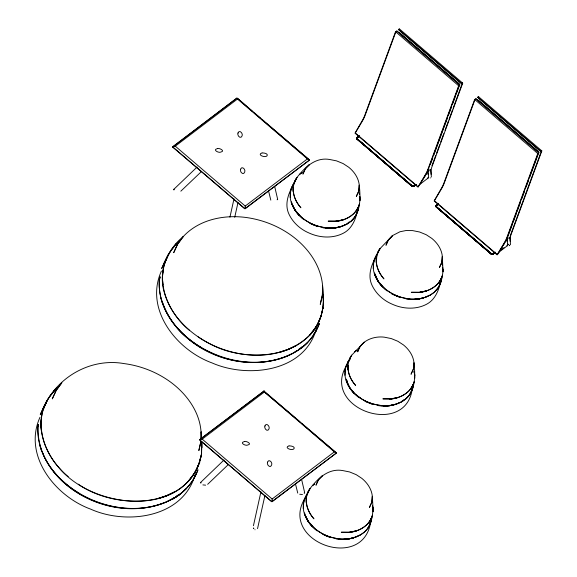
<?xml version="1.0" encoding="UTF-8"?>
<svg xmlns="http://www.w3.org/2000/svg" width="577" height="577" viewBox="0 0 577 577"><rect width="100%" height="100%" fill="white"/><g stroke="black" fill="none" stroke-linecap="round" stroke-linejoin="round"><path stroke-width="0.87" d="M415.375 185.116L413.363 186.479L412.007 186.176L413.709 186.436L416.053 184.734L413.832 186.436L412.05 186.277L357.17 139.216L356.788 138.696L357.134 137.542L359.283 135.912L356.752 138.134L357.163 139.302L412.05 186.277L413.832 186.436L415.959 184.806M495.167 252.502L492.953 254.197L491.178 254.039L436.291 207.064L435.916 206.458L436.255 205.304L438.412 203.674L436.313 205.304L435.952 206.003L436.421 206.746L491.164 253.837L493.039 253.88L495.189 252.264L492.044 254.421L491.121 254.024L436.299 206.977L435.887 206.328L436.219 205.34L436.342 207.078L491.279 253.981L492.953 254.197L495.08 252.567M173.98 189.198L173.937 190.006L173.872 189.278L197.074 167.049M200.883 482.184L224.006 460.006M443.057 269.488C442.552 277.443 440.958 286.17 434.762 291.782M200.183 458.398L200.147 460.107L201.589 453.594L201.734 441.528M201.005 438.736C202.736 414.675 186.797 392.944 167.647 380.027C154.65 371.227 139.576 365.616 124.026 363.582L123.904 363.568C92.558 358.057 60.621 374.927 45.915 402.724C34.981 424.6 43.628 450.983 59.402 468.106C93.669 509.772 188.766 519.552 201.589 453.594C191.809 509.592 116.381 511.128 78.292 484.175M236.592 98.278L237.544 98.371L308.976 159.548L308.955 160.529L244.778 208.766L173.035 147.423L173.057 146.443L236.815 98.162L172.819 146.883L173.057 146.443M257.544 528.64L264.915 495.535M350.145 359.348L347.895 362.06L351.725 355.18L364.231 342.147L360.07 346.51L357.661 351.826C360.849 340.646 373.593 335.843 384.268 337.163L391.293 338.576L397.878 341.281L403.532 344.988C409.014 349.46 413.348 355.749 414.005 362.955C415.274 374.819 415.801 389.352 406.446 398.346M201.02 438.823L201.164 431.805L201.575 438.873M428.156 171.023L428.199 169.703L427.773 170.691L428.61 176.8L428.141 178.062L420.265 184.027M412.187 185.895L357.293 138.992L356.831 138.242L357.192 137.542L359.348 135.92L357.098 137.578L357.293 138.992L412.043 186.075L413.363 186.479L416.067 184.503L413.904 186.357M412.072 186.01L413.947 186.191M436.183 205.441L436.291 207.064M493.032 254.118L491.128 253.938L492.83 254.197L495.217 252.387L492.484 254.241L491.2 253.772L436.363 206.818L435.873 205.895L436.219 205.34L438.462 203.674M293.239 187.626L293.289 191.665L293.239 187.626C292.589 195.069 296.124 202.246 300.905 207.756C293.448 199.873 290.181 186.746 296.982 177.478C304.807 167.287 315.489 157.031 329.525 159.461L336.55 160.875L343.135 163.579L348.789 167.287C354.271 171.766 358.605 178.048 359.262 185.253C360.531 197.118 361.058 211.651 351.703 220.645M306.3 498.708L306.351 502.747L306.3 498.708C305.651 506.152 309.185 513.328 313.96 518.838C306.51 510.948 303.242 497.828 310.037 488.56C317.869 478.369 328.544 468.113 342.587 470.543L349.612 471.957L356.197 474.662L361.851 478.369C367.333 482.848 371.667 489.13 372.324 496.335L373.074 509.26L372.41 515.304C371.48 521.529 369.381 527.818 364.426 532.008M347.981 365.32L348.032 369.367L347.981 365.32C347.332 372.771 350.866 379.947 355.648 385.458C348.191 377.567 344.923 364.448 351.725 355.18L349.727 358.598M309.034 160.319L245.124 208.802L245.218 206.054L307.411 158.906L309.236 159.851L309.113 160.298L309.142 159.714L266.04 123.052M335.958 453.277L272.055 501.759L272.142 499.011L334.343 451.87L336.167 452.808L335.886 453.486L271.709 501.723L199.772 440.121L199.981 439.4L264.021 391.026L335.908 452.505L336.038 453.255L336.074 452.671L309.294 429.995M321.742 313.109L323.005 307.404C314.876 358.252 248.709 364.585 210.836 344.31C189.667 333.708 170.778 315.756 164.265 292.395C158.141 271.947 166.912 249.754 183.212 236.606C198.784 219.765 223.263 214.63 245.319 217.385L245.441 217.399C260.992 219.426 276.066 225.044 289.055 233.836C306.488 245.622 320.74 264.122 322.579 285.622C325.039 302.521 322.983 321.324 310.678 334.198C281.223 364.375 230.649 359.182 198.163 336.838M199.851 439.667C199.44 440.143 200.443 439.054 202.224 439.133L264.417 391.985L264.021 391.026L199.981 439.4M201.82 443.468L201.431 454.748L201.604 453.414M323.394 301.446L322.969 294.472L323.394 301.446L322.846 308.565L323.019 307.224M237.948 133.107C239.145 129.169 243.292 133.309 242.131 135.855C240.739 139.706 236.75 135.386 238.005 132.912M240.566 169.328C241.756 165.419 245.852 169.422 244.756 171.975C243.544 175.956 239.318 171.672 240.616 169.133M264.879 426.064C266.069 422.126 270.216 426.266 269.062 428.812C267.663 432.671 263.682 428.343 264.93 425.869M267.49 462.285C268.687 458.383 272.777 462.386 271.688 464.932C270.476 468.913 266.249 464.629 267.548 462.09M412.569 186.126L357.293 138.992L412.158 186.22L413.832 186.436M491.121 254.024L492.953 254.197M358.274 207.799L357.985 210.381L356.507 213.98M371.523 517.158L371.047 521.464L369.568 525.063M413.11 384.643L412.728 388.083L411.25 391.682M441.434 278.071L441.052 281.518L439.573 285.117M290.253 193.785L290.786 189.912L294.025 183.046C290.224 188.614 289.135 195.704 291.176 202.138M303.314 504.868L303.848 500.995L307.087 494.128C303.286 499.696 302.197 506.786 304.238 513.22M344.996 371.487L345.529 367.614L348.768 360.748C344.967 366.316 343.878 373.406 345.919 379.839M373.319 264.922L373.846 261.049L377.091 254.183C373.29 259.751 372.194 266.834 374.242 273.267M253.44 525.712L260.919 491.871M358.44 207.734L357.985 210.381L354.747 217.248M371.646 517.937L371.047 521.464L367.809 528.33M413.327 384.556L412.728 388.083L409.49 394.949M441.65 277.984L441.052 281.518L437.813 288.385M172.92 146.709L172.84 147.164L172.92 146.709L175.293 146.169L237.486 99.028L237.089 98.068L236.808 98.379M357.682 209.776C355.951 218.806 352.179 228.615 343.517 233.115C332.864 238.727 319.708 237.926 308.976 232.971C300.444 229.343 293.044 222.744 289.041 214.305C284.295 204.554 288.276 193.591 293.325 184.842M370.881 520.115C365.299 573.704 276.058 541.204 306.019 496.646M412.425 387.477C407.167 438.801 320.091 408.927 346.597 365.429M440.749 280.912C439.01 289.942 435.238 299.752 426.576 304.252C415.923 309.863 402.775 309.063 392.043 304.108C383.503 300.48 376.11 293.873 372.107 285.442C367.354 275.691 371.336 264.728 376.392 255.979M357.055 138.35L357.192 137.542L356.752 138.134L357.213 139.115L357.062 137.679M180.832 191.175L201.561 171.427M207.655 484.319L228.492 464.384M229.942 217.161L233.988 198.906M234.716 217.32L237.984 202.577M194.507 476.689C181.265 518.247 125.779 524.983 90.618 509.116C55.349 496.278 22.647 455.657 39.979 417.286M316.095 329.698C303.769 372.316 247.266 378.433 212.033 362.926C176.757 350.095 144.055 309.474 161.394 271.103M159.447 279.96L160.168 276.765L159.822 278.352M255.056 529.794L254.89 529.7M194.846 475.376L194.139 478.304L196.267 472.549M316.088 329.921L315.554 332.121L317.379 327.181M253.613 528.106L253.793 528.539L253.563 528.085M436.154 205.614L436.421 206.746L491.691 253.887M428.221 170.669L427.16 172.819M507.349 238.431L506.281 240.58M173.114 147.214L244.54 208.384L245.492 208.477M237.544 98.371L248.348 107.906M244.54 208.384L245.066 208.492M200.039 440.172L271.471 501.348L272.423 501.435M308.976 159.548L309.236 159.851M395.548 31.713L364.743 115.422A23.138 6.578 -49.4 0 1 361.793 121.386L355.035 133.193L418.015 187.136L425.177 175.668A23.138 6.578 -49.4 0 0 428.127 169.703L458.931 85.995L459.992 84.992L396.926 30.891L395.548 31.713L458.931 85.995M263.523 391.242L295.691 418.339M264.475 391.336L264.021 391.026M271.471 501.348L271.998 501.449M430.298 164.611L432.764 157.91M433.688 155.393L443.251 129.407M443.872 127.733L447.262 118.509M448.495 115.155L451.272 107.61M452.505 104.264L455.282 96.72M456.205 94.202L459.292 85.822M431.971 165.75L435.707 155.61M436.638 153.071L439.746 144.618M440.684 142.086L443.792 133.626M445.033 130.251L448.459 120.946M449.079 119.259L452.498 109.962M453.118 108.267L462.451 82.908L461.607 83.463L398.743 29.629L399.587 29.074M462.711 83.131L461.449 83.658L398.382 29.492L399.327 28.85L462.711 83.131L431.928 166.825A23.138 6.578 -49.4 0 0 431.069 171.203L431.336 177.031M335.908 452.505L336.167 452.808M474.676 99.475L443.872 183.183A23.138 6.578 -49.4 0 1 440.915 189.148L434.156 200.955L497.136 254.89L504.298 243.429A23.138 6.578 -49.4 0 0 507.255 237.464L538.06 153.756L539.12 152.754L476.047 98.653L474.676 99.475L538.06 153.756M492.448 254.342L493.039 253.88L492.167 254.017M508.186 235.726L512.506 223.991M513.119 222.318L516.516 213.093M517.129 211.42L520.526 202.195M521.759 198.841L524.536 191.304M526.08 187.107L528.546 180.406M529.47 177.889L538.413 153.583M541.262 151.513L510.789 234.363A23.138 6.578 -49.4 0 0 510.256 236.029M541.832 150.893L540.57 151.419L477.511 97.253L478.448 96.611L541.832 150.893L511.049 234.587A23.138 6.578 -49.4 0 0 510.198 238.957L510.465 244.792M499.393 251.788L507.27 245.824L507.731 244.561L506.902 238.452L507.125 241.374M427.939 170.763L428.754 168.809M507.068 238.525L507.875 236.563M292.041 186.926L290.786 189.912L290.238 197.586M375.108 258.063L373.846 261.049L373.297 268.723M346.784 364.628L345.529 367.614L344.981 375.288M304.786 498.759L303.848 500.995L303.3 508.669M293.772 184.251L296.982 177.478L294.984 180.897M348.515 361.952L350.816 356.55M306.834 495.333L310.037 488.56L308.046 491.979M357.358 138.934L356.831 138.242L357.134 137.542M314.963 332.078L313.83 334.53L314.53 333.008M429.728 170.871L430.038 169.292M508.849 238.633L509.159 237.053M293.152 184.359L296.073 178.848M376.218 255.488L380.041 248.615L392.555 235.575L399.984 231.752L405.883 230.562L412.584 230.598L419.609 232.004L426.201 234.716L431.848 238.424C437.33 242.895 441.672 249.185 442.328 256.39L443.013 271.817L442.783 267.577M306.214 495.441L309.135 489.931M425.624 175.127L426.468 173.634M505.171 242.138L506.015 240.645M420.388 183.883L421.26 182.426M422.133 180.962L423.006 179.505M423.879 178.048L425.191 175.855M498.203 253.83L499.076 252.373M499.949 250.916L500.822 249.452M501.694 247.995L502.567 246.538M503.44 245.074L504.312 243.617M430.5 177.896L430.146 177.896M509.527 245.701L509.433 245.651M46.549 402.638L44.544 405.364L47.675 399.457C32.175 425.761 46.189 458.866 68.223 476.667M167.46 257.133L165.952 259.181L169.09 253.267C153.59 279.571 167.604 312.676 189.631 330.477M355.382 216.325C348.984 225.867 336.867 229.019 325.976 227.994M438.448 287.461L434.048 292.438L430.038 295.236M410.124 394.026C403.727 403.568 391.61 406.713 380.719 405.696M368.443 527.407C362.046 536.949 349.929 540.101 339.038 539.077M351.364 220.926L354.473 217.464M434.431 292.063L437.539 288.601M406.107 398.628L409.216 395.166M200.349 347.008C176.634 332.915 156.612 307.13 159.49 278.28C156.129 311.926 182.981 340.769 212.091 353.283C247.93 370.384 303.473 365.299 319.377 323.56C315.835 333.16 309.712 341.692 301.591 347.938L307.822 342.385M177.709 242.686L175.163 245.023L179.433 241.02M58.847 386.54L53.748 391.206L57.397 387.751M351.624 220.731C339.875 230.649 322.651 229.307 309.524 222.982M434.683 291.868C427.665 298.013 418.123 299.917 409.043 299.131M406.367 398.433C394.625 408.35 377.394 407.009 364.267 400.683M364.686 531.814C352.936 541.731 335.713 540.389 322.586 534.064M186.414 488.568L179.937 494.294C128.7 531.482 34.317 491.734 38.075 424.463C35.204 453.32 55.226 479.098 78.934 493.191M302.456 346.409L298.367 349.633M277.111 199.808L277.306 199.563M438.383 204.085L436.962 205.188L438.397 204.114M438.498 204.229L437.077 205.333L438.513 204.251M347.873 223.003L349.287 221.914M415.829 184.799L413.709 186.436L411.992 186.263L357.17 139.216M435.887 206.328C437.02 205.21 435.282 206.638 436.342 207.078M494.958 252.553L492.686 254.111M401.909 401.246L404.03 399.616M438.224 204.006L436.861 205.051L438.325 203.948M436.219 205.34L438.527 203.71M493.068 253.952L495.217 252.329M501.161 249.834L504.024 247.663M492.982 253.815L495.138 252.192M178.502 494.777L175.495 496.79M294.003 352.554L296.91 350.607M174.045 497.763L166.234 502.026M478.715 96.835L477.871 97.39L540.728 151.224L541.572 150.669M173.006 498.838C184.409 492.419 193.634 482.177 197.961 469.75C193.569 482.141 184.359 492.354 173.006 498.838L180.183 494.107C140.983 521.579 83.542 507.068 53.935 471.943M301.591 347.938C262.376 375.382 204.958 360.877 175.35 325.753M491.178 254.039L436.299 206.977M290.851 354.278L292.431 353.412M346.388 224.352L347.203 223.919M429.454 295.489L430.269 295.056M401.13 402.054L401.945 401.621M359.449 535.434L360.264 535.002M288.45 355.446L290.051 354.667M345.731 224.431C338.85 228.247 330.679 228.997 322.997 227.836M425.235 297.234L428.79 295.568M399.76 402.465C393.067 406.064 385.155 406.626 377.74 405.537M358.079 535.853C351.386 539.445 343.466 540.007 336.059 538.918M304.238 492.527L304.62 492.455L301.576 479.299M217.24 148.65C212.278 149.746 218.697 153.258 220.753 152.119C226.09 150.943 218.38 147.517 217.479 148.614M261.951 152.963C256.563 154.607 265.204 158.286 267.165 155.703C268.428 153.093 262.47 152.862 262.196 152.927M244.172 441.607C239.203 442.703 245.629 446.216 247.677 445.076C253.022 443.908 245.304 440.482 244.41 441.578M288.882 445.92C283.487 447.564 292.135 451.243 294.09 448.661C295.352 446.057 289.402 445.826 289.127 445.884M287.649 355.836C241.28 375.36 179.368 350.614 162.563 302.42M165.484 502.315C121.711 520.23 65.475 499.228 44.357 456.883M413.038 186.378L413.918 186.119L413.045 186.256M428.105 296.189C416.681 301.129 403.583 299.304 392.584 294.119M304.202 493.623L304.476 493.551M423.669 297.833L417.95 299.153L411.971 299.513L417.95 299.153L423.669 297.833C417.986 299.622 411.928 299.845 406.064 298.965M202.888 484.904L205.607 485.163M299.715 494.244L302.471 494.511M326.099 227.836C318.035 226.754 310.166 223.934 303.632 219.015M409.158 298.973C401.102 297.891 393.233 295.063 386.691 290.152M380.842 405.537C372.778 404.455 364.909 401.635 358.375 396.716M339.161 538.918C331.097 537.836 323.228 535.016 316.694 530.097M317.437 226.53L311.075 223.991M400.503 297.667L391.711 293.931M372.179 404.232L365.818 401.693M330.498 537.613L324.137 535.074M492.159 254.14L491.2 253.772L491.792 254.176M317.509 226.271C306.185 222.116 294.89 214.377 291.219 202.325M400.568 297.407C389.251 293.253 377.949 285.514 374.285 273.455M372.252 403.972C360.805 399.976 349.669 392.079 345.962 380.027M330.571 537.353C319.247 533.198 307.952 525.459 304.281 513.407M297.746 493.09L295.547 484.182M277.688 199.426L274.645 186.342M270.815 200.132L268.413 190.367M360.885 398.519L354.466 393.42L349.489 387.427L346.229 380.87M356.788 138.033L357.293 138.992M435.909 205.794L435.952 206.357L491.308 253.649M399.306 32.391L459.415 83.867M478.427 100.146L538.543 151.628M508.07 244.143L509.441 245.319M507.349 244.23L507.731 244.561M427.759 177.73L428.141 178.062M506.887 245.492L507.27 245.824M412.043 186.075L356.824 138.595M250.389 109.652L252.43 111.397M254.471 113.15L256.513 114.895M257.876 116.064L260.595 118.393M261.958 119.554L264.677 121.884M237.486 99.028L307.411 158.906M175.293 146.169L245.218 206.054M297.732 420.092L299.773 421.837M301.814 423.583L303.855 425.336M305.211 426.497L307.938 428.826M264.417 391.985L334.343 451.87M202.224 439.133L272.142 499.011M386.994 290.858C381.181 286.351 376.305 280.249 374.581 272.986M303.928 219.722C299.816 216.454 296.066 212.552 293.751 207.785M358.678 397.423C354.559 394.156 350.809 390.254 348.494 385.486M316.989 530.804C311.176 526.303 306.3 520.202 304.577 512.939M385.674 289.589L377.805 280.855L374.545 274.306M302.608 218.452L294.746 209.725L291.486 203.169M315.669 529.535L307.801 520.807L304.548 514.251M436.205 206.371L436.335 206.876L435.952 206.357M356.766 138.574L357.221 139.317L356.99 138.66M376.514 278.669L376.94 279.398M293.448 207.54L293.873 208.261M348.191 385.241L348.623 385.963M306.51 518.622L306.935 519.343M376.846 278.77L378.368 281.749L382.407 286.805L378.368 281.749L375.05 274.284M293.78 207.633L295.301 210.612L299.34 215.668L295.301 210.612L292.337 204.684L291.515 201.856M348.522 385.335L350.044 388.314L354.083 393.37L350.044 388.314L347.08 382.385L346.258 379.551M376.464 278.02L375.064 274.205M293.404 206.891L292.337 204.684L293.361 207.078M348.147 384.592L346.373 379.32M44.025 456.205L42.244 451.712M348.104 384.78L346.402 379.154M160.839 297.862L162.829 304.303M39.424 444.045L41.414 450.486M40.376 446.035L40.707 447.233M442.206 263.999L442.509 265.514M414.041 371.321L414.344 372.836M359.146 192.869L359.449 194.377M372.504 505.459L373.074 509.26L372.49 505.791M322.81 294.53L323.25 297.112L322.969 294.472M442.198 264.115L442.494 265.846M414.026 371.545L414.315 373.276M359.723 196.447L359.947 200.688L359.897 196.642M510.126 241.244L509.931 238.734A23.138 6.578 -49.4 0 1 509.974 237.5M431.069 174.326L430.81 170.98A23.138 6.578 -49.4 0 1 430.846 169.739M427.831 171.427L428.062 174.348M414.639 374.343L414.69 378.389L414.639 374.343L414.755 375.879M201.661 442.408L201.979 447.637M373.059 509.433L373.009 511.77L372.958 507.724L373.059 509.433M322.579 285.622L322.363 295.143L320.285 304.259L322.363 295.143L322.579 285.622M200.709 482.372L200.868 482.963L200.709 482.372M359.262 185.253L358.764 191.11L356.348 196.425L358.764 191.11L359.262 185.253M372.324 496.335L371.826 502.192L369.41 507.508L371.826 502.192L372.324 496.335M414.005 362.955L413.507 368.811L411.091 374.12L413.507 368.811L414.005 362.955M442.328 256.39L441.823 262.246L439.414 267.555L441.823 262.246L442.328 256.39M376.298 258.756C375.649 266.206 379.183 273.383 383.965 278.893C376.947 271.327 373.478 259.268 379.139 249.978L376.839 255.387L376.348 262.795L376.298 258.756M41.429 417.986L40.989 423.936L41.407 430.911L40.989 423.936L41.537 416.818L41.429 417.986M162.844 271.803L162.404 277.753L162.822 284.721L162.404 277.753L162.952 270.635L162.844 271.803M359.363 204.164C356.586 214.94 345.205 220.89 334.732 221.409C345.262 220.847 356.377 214.961 359.348 204.222M414.106 381.866C411.329 392.641 399.948 398.584 389.475 399.111C400.005 398.548 411.12 392.663 414.091 381.924M442.422 275.301C439.652 286.077 428.271 292.02 417.798 292.546C428.322 291.976 439.443 286.091 442.415 275.359M200.947 441.333L198.87 450.442L200.947 441.333M38.399 424.549L38.032 426.143L38.407 424.535M199.815 461.874L195.25 472.094L188.03 481.629L193.115 475.491L197.053 468.849L199.815 461.874M321.23 315.691L316.665 325.904L309.445 335.446L314.53 329.301L318.468 322.658L321.23 315.691M43.643 408.307L43.152 409.699L47.783 399.306L54.938 389.944L49.853 396.082L45.915 402.724L43.643 408.307M165.051 262.124L164.568 263.509L169.191 253.123L176.353 243.754L171.268 249.899L167.33 256.541L165.051 262.124M372.41 515.304C369.597 526.044 358.252 531.965 347.794 532.492C358.317 531.929 369.439 526.044 372.41 515.304M395.815 31.937L365.003 115.645A23.138 6.578 -49.4 0 1 362.053 121.61L355.266 132.962L418.13 186.789L424.917 175.444A23.138 6.578 -49.4 0 0 427.867 169.479L458.672 85.771L459.602 84.978L396.738 31.151L395.815 31.937M413.363 186.479L412.627 186.515L413.363 186.479M474.936 99.698L444.131 183.407A23.138 6.578 -49.4 0 1 441.174 189.371L434.394 200.717L497.251 254.551L504.038 243.205A23.138 6.578 -49.4 0 0 506.988 237.241L537.793 153.532L538.723 152.739L475.866 98.912L474.936 99.698M304.223 171.102L302.918 174.124L305.327 168.809L309.488 164.445L305.327 168.809L304.223 171.102M387.29 242.232L385.977 245.254L388.393 239.945L392.555 235.575L388.393 239.945L387.29 242.232M317.285 482.184L315.98 485.207L318.389 479.891L322.55 475.527L318.389 479.891L317.285 482.184M42.77 409.136L40.275 414.69L44.407 405.595L42.77 409.136M164.178 262.953L161.69 268.507L165.823 259.412L164.178 262.953M54.793 393.348L52.283 398.895L56.178 390.42L61.797 382.796L56.178 390.42L54.793 393.348M176.209 247.165L173.699 252.704L177.593 244.237L183.212 236.606L177.593 244.237L176.209 247.165M379.24 249.834L378.05 252.034L380.041 248.615L379.24 249.834M358.202 207.41L356.204 210.829L358.202 207.41M441.261 278.547L439.27 281.965L441.261 278.547M412.944 385.111L410.954 388.53L412.944 385.111M371.263 518.492L369.266 521.911L371.263 518.492M358.418 136.771L357.055 137.816L358.49 136.735M416.01 184.424L413.86 186.054L416.017 184.438M302.175 172.523L300.011 174.081L302.233 172.53M356.918 350.225L354.754 351.782L356.975 350.232M314.515 484.125L313.073 485.163L314.552 484.125M413.94 186.256L413.327 186.58L413.94 186.256M296.189 345.601L288.327 349.381L279.903 352.208L288.327 349.381L296.189 345.601M174.781 491.784L166.919 495.571L158.495 498.398L166.919 495.571L174.781 491.784M277.544 200.587L277.544 200.587M340.603 226.696L334.884 228.023L328.912 228.377L334.884 228.023L340.603 226.696M395.346 404.398L389.626 405.725L383.655 406.078L389.626 405.725L395.346 404.398M353.665 537.778L347.945 539.106L341.973 539.459L347.945 539.106L353.665 537.778M343.171 219.801L336.196 221.2L328.27 221.157L336.196 221.2L343.171 219.801M426.237 290.931L419.263 292.33L411.336 292.294L419.263 292.33L426.237 290.931M397.914 397.503L390.939 398.902L383.013 398.858L390.939 398.902L397.914 397.503M356.233 530.883L349.258 532.282L341.332 532.239L349.258 532.282L356.233 530.883M492.484 254.241L491.748 254.277L492.484 254.241M312.402 526.751L308.363 521.695L305.399 515.766L308.363 521.695L312.402 526.751"/></g></svg>
